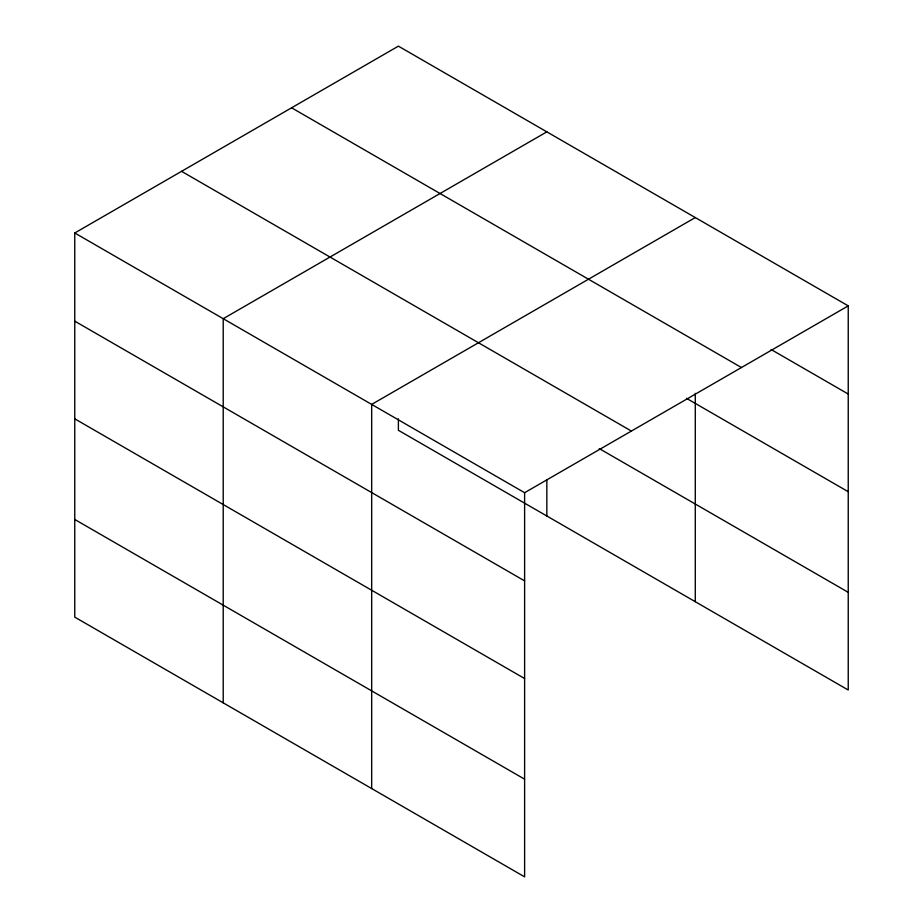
<?xml version="1.0" encoding="UTF-8"?>
<svg xmlns="http://www.w3.org/2000/svg" width="923" height="923" viewBox="0 0 923 923"><rect width="100%" height="100%" fill="white"/><g stroke="black" fill="none" stroke-linecap="round" stroke-linejoin="round"><path stroke-width="1.38" d="M524.61 678.543L524.61 492.709L74.763 232.988L74.763 617.129L524.61 876.85L524.61 678.543L74.763 418.834M398.39 418.8L398.39 430.291L848.237 690.012L848.237 305.871L398.39 46.15L74.763 232.988M546.843 131.851L223.216 318.7L223.216 702.841M695.284 217.563L371.669 404.401L371.669 788.542M524.61 492.709L848.237 305.871M771.143 349.529L848.237 394.04M291.599 107.806L741.434 367.527M686.55 398.367L848.237 491.705M181.566 171.332L631.401 431.053M599.235 448.578L848.237 592.335M74.763 321.158L524.61 580.879M74.763 519.464L524.61 779.174M695.284 393.348L695.284 601.704M546.843 480.087L546.843 516.003"/></g></svg>
